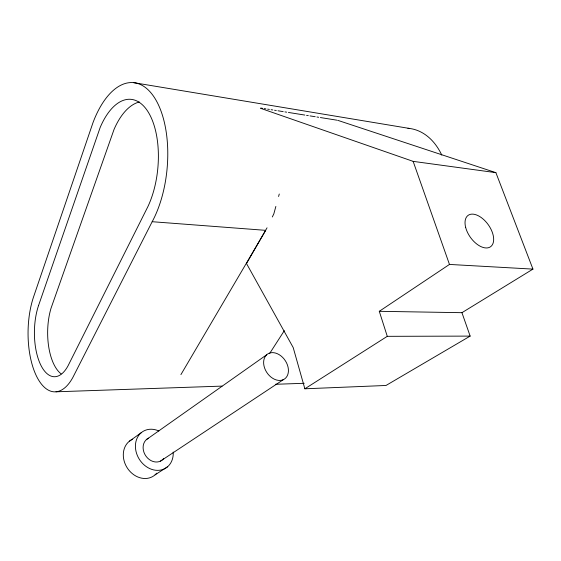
<?xml version="1.0" encoding="UTF-8"?>
<svg xmlns="http://www.w3.org/2000/svg" width="561" height="561" viewBox="0 0 561 561"><rect width="100%" height="100%" fill="white"/><g stroke="black" fill="none" stroke-linecap="round" stroke-linejoin="round"><path stroke-width="0.84" d="M275.865 206.427L273.824 213.874L272.316 216.974M278.586 196.497L279.266 194.015M267.043 227.822L246.503 263.523L293.193 347.547L304.861 388.794L386.003 385.47L470.153 336.102L461.941 312.687L379.285 311.313L387.279 336.327L470.153 336.102M152.178 221.707L72.888 377.378A60.083 27.468 -89.2 0 1 36.577 376.305A60.083 27.468 -89.2 0 1 33.415 297.351L92.965 122.733A83.007 41.542 -84.6 0 1 155.446 99.199A83.007 41.542 -84.6 0 1 152.178 221.707L265.704 230.347L180.915 374.615M269.631 353.507L284.315 330.667M129.311 441.276L141.4 432.573M146.316 439.677L266.573 354.854M379.285 311.313L449.473 264.434L532.95 269.112L495.896 172.655L337.701 120.313M160.418 461.149L283.284 379.692A15.077 10.961 55.9 0 0 281.11 356.025A15.077 10.961 55.9 0 0 263.684 363.893A15.077 10.961 55.9 0 0 283.284 379.692M155.109 474.837L167.648 466.696M304.861 388.794L387.279 336.327M461.941 312.687L532.95 269.112M55.988 391.802L222.044 386.108M275.36 384.285L304.202 383.296M260.641 108.329L413.141 161.365L495.896 172.655M260.718 108.035L262.45 108.308M264.182 108.589L265.907 108.862M267.639 109.136L269.371 109.416M271.096 109.69L272.828 109.963M274.56 110.244L276.293 110.517M278.018 110.79L283.207 111.618M284.939 111.898L286.671 112.172M288.396 112.445L304.833 115.068M306.565 115.349L308.291 115.622M310.023 115.896L315.212 116.723M316.944 117.004L318.676 117.277M320.401 117.551L336.838 120.173M133.925 82.698L409.523 128.455M413.141 161.365L449.473 264.434M407.952 128.287A68.147 47.951 -82.3 0 1 441.795 155.131M139.359 101.997A65.735 33.569 -84.5 0 0 114.072 129.36L51.009 308.305A44.656 20.855 -89.2 0 0 61.114 373.864M173.202 452.033A21.577 17.756 57.9 0 1 153.623 469.908A21.577 17.756 57.9 0 1 135.601 443.414A21.577 17.756 57.9 0 1 158.896 431.002M163.658 458.526A12.945 10.652 57.9 0 1 146.091 456.324A12.945 10.652 57.9 0 1 148.637 438.148M156.743 473.175A21.22 17.664 58.2 0 1 127.908 468.884A21.22 17.664 58.2 0 1 132.578 439.256M38.534 305.577L37.748 308.073A45.034 20.582 -89.2 0 0 41.29 366.06A45.034 20.582 -89.2 0 0 68.126 365.646L147.866 206.665A66.352 33.183 -84.6 0 0 148.455 112.438A66.352 33.183 -84.6 0 0 100.16 127.501L38.534 305.577M465.651 227.373A19.284 10.932 54.4 0 0 489.816 247.191A19.284 10.932 54.4 0 0 482.558 218.566A19.284 10.932 54.4 0 0 465.651 227.373"/></g></svg>
